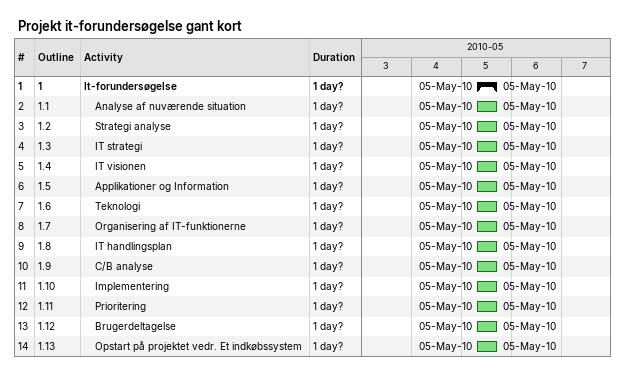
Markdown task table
Projekt it-forundersøgelse gant kort

| ID | WBS | Task | Duration | Start | Finish |
|---|---|---|---|---|---|
| 1 | 1 | **It-forundersøgelse** | 1d? | 2010-05-05 | 2010-05-05 |
| 2 | 1.1 | Analyse af nuværende situation | 1d? | 2010-05-05 | 2010-05-05 |
| 3 | 1.2 | Strategi analyse | 1d? | 2010-05-05 | 2010-05-05 |
| 4 | 1.3 | IT strategi | 1d? | 2010-05-05 | 2010-05-05 |
| 5 | 1.4 | IT visionen | 1d? | 2010-05-05 | 2010-05-05 |
| 6 | 1.5 | Applikationer og Information | 1d? | 2010-05-05 | 2010-05-05 |
| 7 | 1.6 | Teknologi | 1d? | 2010-05-05 | 2010-05-05 |
| 8 | 1.7 | Organisering af IT-funktionerne | 1d? | 2010-05-05 | 2010-05-05 |
| 9 | 1.8 | IT handlingsplan | 1d? | 2010-05-05 | 2010-05-05 |
| 10 | 1.9 | C/B analyse | 1d? | 2010-05-05 | 2010-05-05 |
| 11 | 1.10 | Implementering | 1d? | 2010-05-05 | 2010-05-05 |
| 12 | 1.11 | Prioritering | 1d? | 2010-05-05 | 2010-05-05 |
| 13 | 1.12 | Brugerdeltagelse | 1d? | 2010-05-05 | 2010-05-05 |
| 14 | 1.13 | Opstart på projektet vedr. Et indkøbssystem | 1d? | 2010-05-05 | 2010-05-05 |
